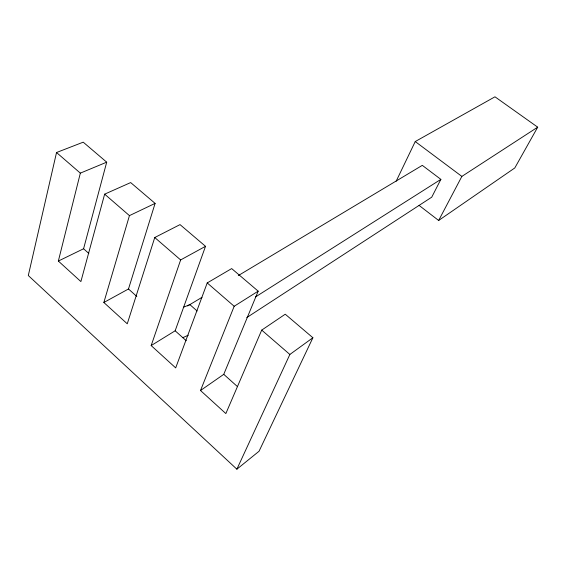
<?xml version="1.0" encoding="UTF-8"?>
<svg xmlns="http://www.w3.org/2000/svg" width="566" height="566" viewBox="0 0 566 566"><rect width="100%" height="100%" fill="white"/><g stroke="black" fill="none" stroke-linecap="round" stroke-linejoin="round"><path stroke-width="0.85" d="M56.529 152.523L28.3 275.522L236.878 469.193L259.044 451.251L312.892 337.746L285.243 314.208L261.718 330.105L225.848 413.576L200.513 390.512L234.175 306.27L258.174 291.157L231.664 268.581L207.22 282.936L175.686 367.9L151.172 345.578L180.639 259.935L205.522 246.316L180.03 224.61L154.751 237.529L127.258 323.802L103.847 302.485L129.444 215.625L155.098 203.385L130.668 182.577L104.646 194.159L80.888 281.578L58.355 261.053L80.344 173.132L106.705 162.173L83.216 142.172L56.529 152.523L80.344 173.132M58.355 261.053L83.584 248.757L106.705 162.173M103.847 302.485L128.489 288.985L155.098 203.385M151.172 345.578L175.149 330.792L205.522 246.316M200.513 390.512L223.761 374.338L258.174 291.157M236.878 469.193L289.863 354.465L312.892 337.746M396.158 181.226L415.239 141.55L494.967 96.807L537.7 127.173L514.798 167.953L438.65 220.471L419.059 205.387M238.314 275.578L422.3 165.357L440.872 179.365L431.738 197.173L246.776 317.576M438.65 220.471L461.863 176.408L537.7 127.173M255.478 296.959L440.872 179.365M187.608 305.958L201.97 297.348M182.712 337.711L188.308 335.185M183.327 307.303L189.858 304.607L197.117 310.996M415.239 141.55L461.863 176.408M104.646 194.159L129.444 215.625M154.751 237.529L180.639 259.935M207.22 282.936L234.175 306.27M261.718 330.105L289.863 354.465M83.584 248.757L88.82 253.441M128.489 288.985L136.823 296.457M175.149 330.792L186.249 340.732M223.761 374.338L237.543 386.684"/></g></svg>
